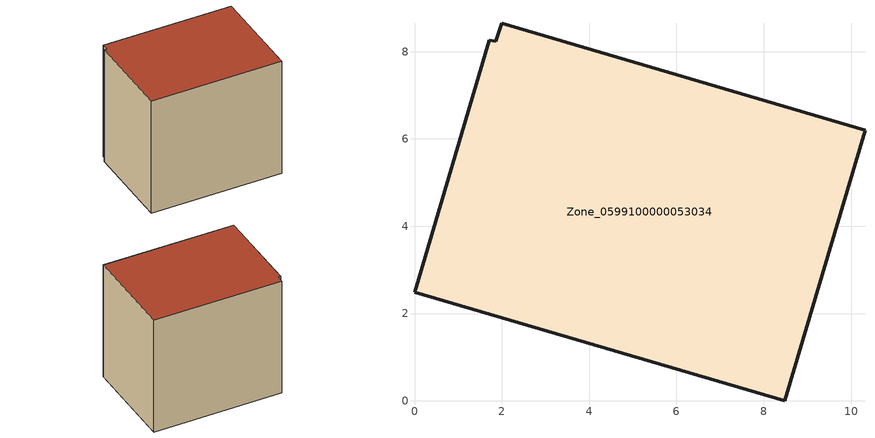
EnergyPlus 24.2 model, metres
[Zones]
Zone_0599100000053034
 floor ground (C_G): 1.86,8.23 2,8.65 10.32,6.2 8.48,0 0,2.49 1.71,8.26 z0.56
 wall outside (C_F): 8.48,0 10.32,6.2 2,8.65 1.86,8.23 1.71,8.26 0,2.49 8.48,0 z0.56:8.76
 roof outside (C_R): 2,8.65 1.86,8.23 1.71,8.26 0,2.49 8.48,0 10.32,6.2 z8.76
[BUILDING]
Pand.0599100000053034: North Axis=0; Terrain=City; Loads Convergence Tolerance Value=0.04; Temperature Convergence Tolerance Value=0.4; Solar Distribution=FullExterior; Maximum Number of Warmup Days=25; Minimum Number of Warmup Days=1
[Site:Location]
Rotterdam.The.Hague.AP_ZH_NLD Design_Conditions: Latitude=51.96; Longitude=4.45; Time Zone=1; Elevation=-4.5
[SITE:GROUNDTEMPERATURE:BUILDINGSURFACE]
18, 18, 18, 18, 18, 18, 18, 18, 18, 18, 18, 18
[MATERIAL] Thermal Absorptance=0.9; Solar Absorptance=0.7; Visible Absorptance=0.7
Name | Roughness | Thickness | Conductivity | Density | Specific Heat
G.TI.1965-1974 | MediumSmooth | 0.15 | 0.882353 | 540 | 1210
F.TI.1965-1974 | Rough | 0.3 | 0.697674 | 1920 | 840
R.TI.1965-1974 | MediumRough | 0.2 | 0.232558 | 1500 | 1000
[CONSTRUCTION]
C_G: G.TI.1965-1974
C_F: F.TI.1965-1974
C_R: R.TI.1965-1974
[ZONE]
Zone_0599100000053034: Type=1; Multiplier=1; Ceiling Height=Autocalculate; Volume=Autocalculate; Floor Area=autocalculate; Part of Total Floor Area=Yes
[ZONEINFILTRATION:DESIGNFLOWRATE]
Infil_Zone_0599100000053034: Zone or ZoneList or Space or SpaceList=Zone_0599100000053034; Schedule=AlwaysOn; Design Flow Rate Calculation Method=Flow/Area; Flow Rate per Floor Area=0.003; Constant Term Coefficient=1; Temperature Term Coefficient=0; Velocity Term Coefficient=0; Velocity Squared Term Coefficient=0
[HVACTEMPLATE:ZONE:IDEALLOADSAIRSYSTEM]
Zone_0599100000053034: Maximum Heating Supply Air Temperature=50; Minimum Cooling Supply Air Temperature=13; Maximum Heating Supply Air Humidity Ratio=0.0156; Minimum Cooling Supply Air Humidity Ratio=0.0077; Heating Limit=NoLimit; Cooling Limit=NoLimit; Dehumidification Control Type=ConstantSensibleHeatRatio; Cooling Sensible Heat Ratio=0.7; Dehumidification Setpoint=60; Humidification Control Type=None; Humidification Setpoint=30; Outdoor Air Method=None; Outdoor Air Flow Rate per Person=0.00944; Outdoor Air Flow Rate per Zone Floor Area=0; Outdoor Air Flow Rate per Zone=0; Demand Controlled Ventilation Type=None; Outdoor Air Economizer Type=NoEconomizer; Heat Recovery Type=None; Sensible Heat Recovery Effectiveness=0.7; Latent Heat Recovery Effectiveness=0.65
[ZONECONTROL:THERMOSTAT]
ThermostatControl_Zone_0599100000053034: Zone or ZoneList=Zone_0599100000053034; Control Type Schedule=DualSetpointControlType; Control 1=Thermostat_Zone_0599100000053034; Temperature Difference Between Cutout And Setpoint=0
[THERMOSTATSETPOINT:DUALSETPOINT]
Thermostat_Zone_0599100000053034: Heating Setpoint Temperature Schedule=HeatingSetpoint_Zone_0599100000053034; Cooling Setpoint Temperature Schedule=CoolingSetpoint_Zone_0599100000053034
[SCHEDULE:COMPACT]
HeatingSetpoint_Zone_0599100000053034: Through: 12/31, For: AllDays, Until: 24:00, 21
CoolingSetpoint_Zone_0599100000053034: Through: 12/31, For: AllDays, Until: 24:00, 24
DualSetpointControlType: Through: 12/31, For: AllDays, Until: 24:00, 4
AlwaysOn: Through: 12/31, For: AllDays, Until: 24:00, 1
